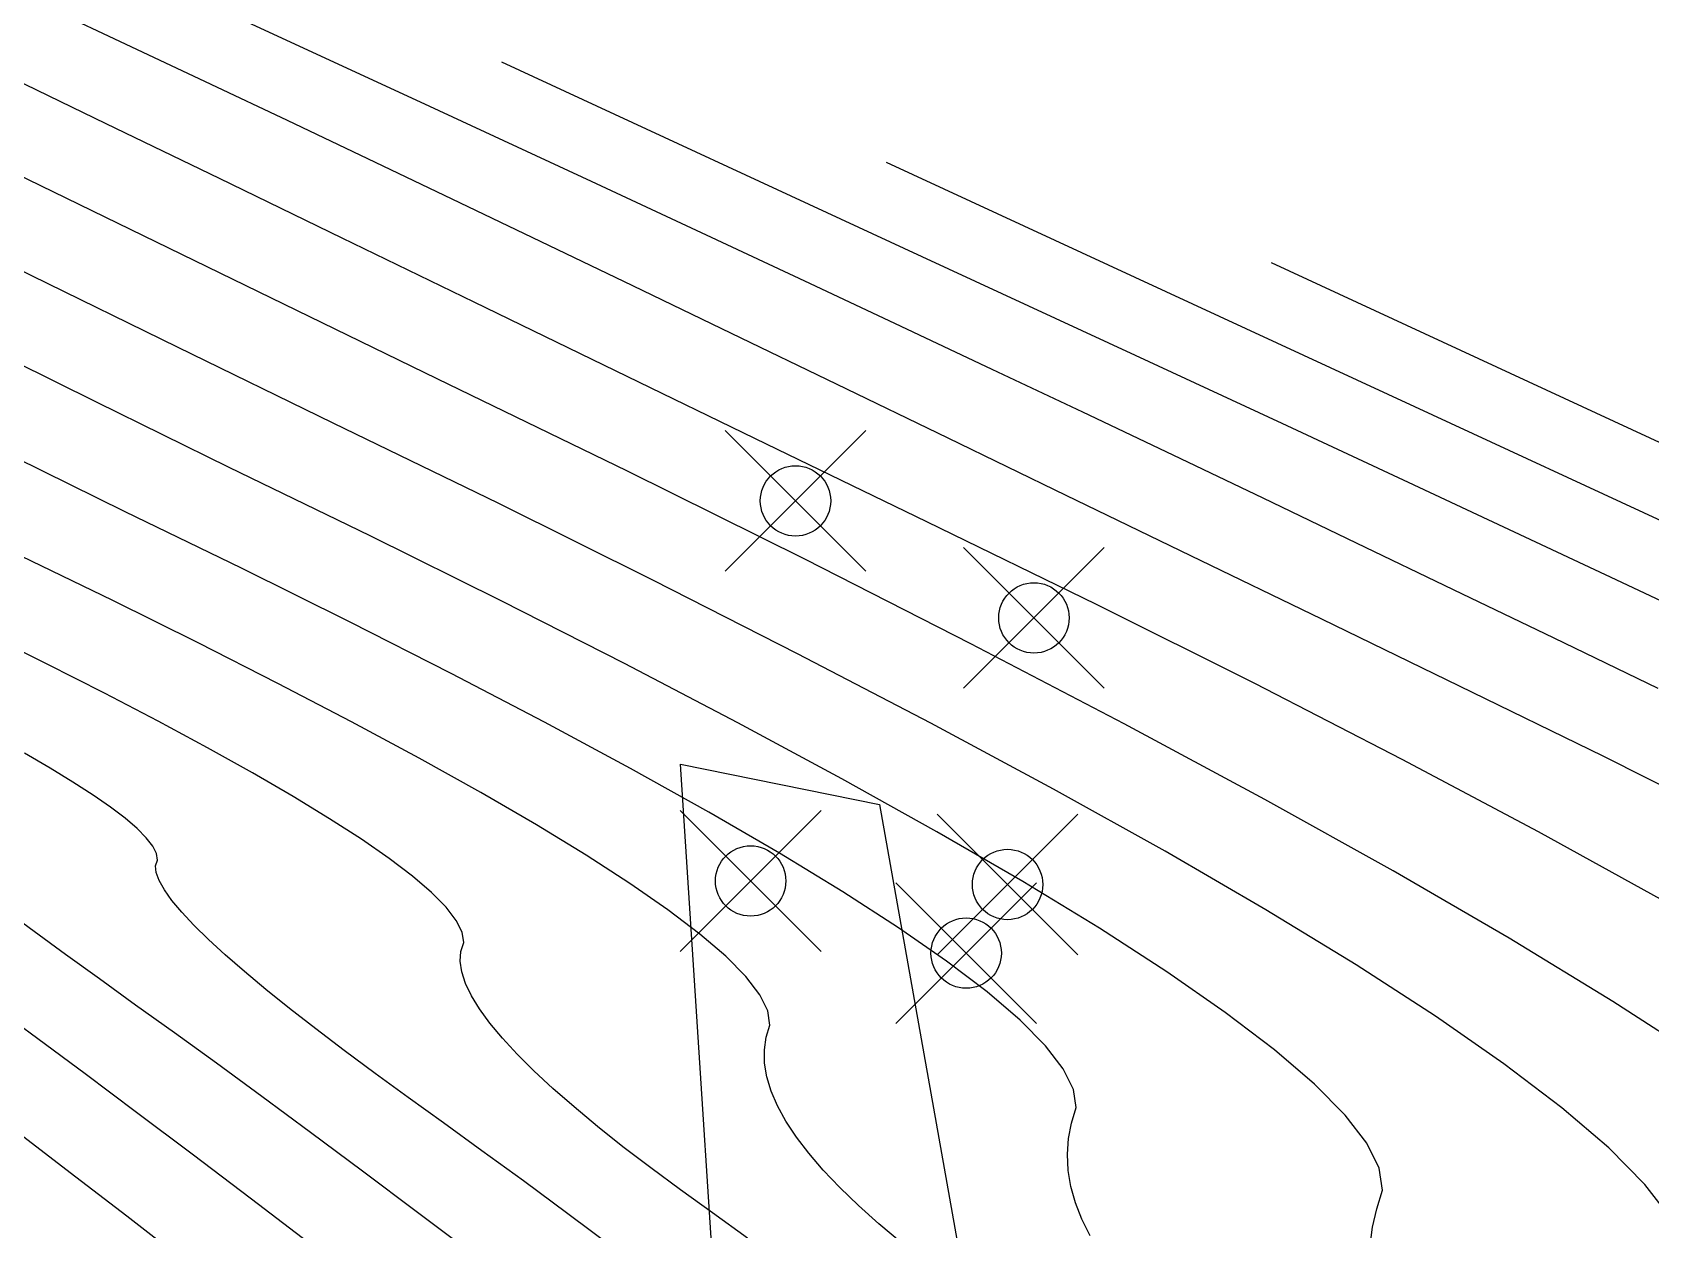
# Model space of a CAD drawing. Extents: x 83 to 1412852, y -76 to 4931706.
# Drawn here: x 1412649.64 to 1412668.03, y 4931567.69 to 4931581.3 of the extents above; entities that cross this region are included whole.
import ezdxf

# ---------------------------------------------------------------- set-up
doc = ezdxf.new("R2010")
doc.units = 0
doc.header["$MEASUREMENT"] = 0
doc.header["$PDMODE"] = 35
doc.header["$PDSIZE"] = 0.8
doc.layers.get('0').update_dxf_attribs({"color": 1, "linetype": 'CONTINUOUS'})
doc.layers.add('Ground topo-Rev01', color=1, linetype='CONTINUOUS')
doc.layers.add('New scratch layer', color=1, linetype='CONTINUOUS')

msp = doc.modelspace()

# ---------------------------------------------------------------- linework, layer by layer
for points in [[(1412668.116, 4931573.837), (1412666.933, 4931574.408), (1412665.79, 4931574.959), (1412664.687, 4931575.489), (1412663.624, 4931575.999), (1412662.601, 4931576.488), (1412661.574, 4931576.977), (1412660.544, 4931577.465), (1412659.51, 4931577.953), (1412658.472, 4931578.441), (1412657.299, 4931578.99), (1412655.991, 4931579.599), (1412654.153, 4931580.451), (1412650.601, 4931582.095)], [(1412668.254, 4931567.825), (1412667.965, 4931568.199), (1412667.553, 4931568.616), (1412667.019, 4931569.073), (1412666.362, 4931569.573), (1412665.583, 4931570.114), (1412664.681, 4931570.697), (1412663.657, 4931571.321), (1412662.51, 4931571.987), (1412661.241, 4931572.694), (1412659.849, 4931573.443), (1412658.334, 4931574.233), (1412656.697, 4931575.065), (1412654.937, 4931575.939), (1412653.055, 4931576.854), (1412651.286, 4931577.718), (1412649.631, 4931578.529), (1412648.09, 4931579.289), (1412646.662, 4931579.997), (1412645.347, 4931580.653), (1412644.146, 4931581.258), (1412643.059, 4931581.81)], [(1412668.634, 4931569.612), (1412667.598, 4931570.281), (1412666.421, 4931570.998), (1412665.103, 4931571.764), (1412663.644, 4931572.577), (1412662.044, 4931573.437), (1412660.303, 4931574.346), (1412658.422, 4931575.302), (1412656.4, 4931576.306), (1412654.236, 4931577.358), (1412652.208, 4931578.345), (1412650.315, 4931579.266), (1412648.556, 4931580.122), (1412646.932, 4931580.913), (1412645.443, 4931581.639)], [(1412669.018, 4931572.301), (1412667.491, 4931573.069), (1412665.855, 4931573.865), (1412664.292, 4931574.624), (1412662.803, 4931575.347), (1412661.387, 4931576.033), (1412660.045, 4931576.683), (1412658.777, 4931577.296), (1412657.582, 4931577.873), (1412656.46, 4931578.414), (1412655.412, 4931578.918), (1412654.409, 4931579.399), (1412653.451, 4931579.857), (1412652.537, 4931580.292), (1412651.669, 4931580.703), (1412650.759, 4931581.131), (1412649.807, 4931581.576)], [(1412668.175, 4931571.425), (1412666.754, 4931572.209), (1412665.206, 4931573.032), (1412663.532, 4931573.893), (1412661.73, 4931574.792), (1412659.802, 4931575.73), (1412657.981, 4931576.615), (1412656.266, 4931577.448), (1412654.659, 4931578.229), (1412653.158, 4931578.957), (1412651.764, 4931579.634), (1412650.477, 4931580.257), (1412649.297, 4931580.829), (1412648.224, 4931581.348)], [(1412668.739, 4931574.554), (1412667.637, 4931575.073), (1412666.483, 4931575.615), (1412665.276, 4931576.18), (1412663.84, 4931576.848), (1412662.175, 4931577.622), (1412659.751, 4931578.745), (1412654.973, 4931580.955)], [(1412668.36, 4931575.644), (1412665.348, 4931577.039), (1412659.346, 4931579.815)], [(1412690.533, 4931566.177), (1412690.066, 4931566.404), (1412689.538, 4931566.659), (1412688.951, 4931566.94), (1412688.303, 4931567.249), (1412687.596, 4931567.584), (1412686.828, 4931567.947), (1412686.001, 4931568.337), (1412685.113, 4931568.753), (1412684.166, 4931569.197), (1412683.069, 4931569.709), (1412681.823, 4931570.29), (1412680.428, 4931570.939), (1412678.883, 4931571.656), (1412676.922, 4931572.565), (1412674.544, 4931573.667), (1412670.946, 4931575.332), (1412663.719, 4931578.675)], [(1412664.841, 4931567.505), (1412664.869, 4931567.714), (1412664.916, 4931567.925), (1412664.983, 4931568.137), (1412664.945, 4931568.385), (1412664.804, 4931568.669), (1412664.558, 4931568.987), (1412664.208, 4931569.342), (1412663.753, 4931569.731), (1412663.195, 4931570.156), (1412662.532, 4931570.616), (1412661.765, 4931571.112), (1412660.893, 4931571.643), (1412659.918, 4931572.209), (1412658.838, 4931572.811), (1412657.653, 4931573.448), (1412656.365, 4931574.121), (1412654.972, 4931574.829), (1412653.475, 4931575.572), (1412651.874, 4931576.351), (1412650.365, 4931577.091), (1412648.948, 4931577.793)], [(1412661.661, 4931567.617), (1412661.566, 4931567.806), (1412661.492, 4931567.993), (1412661.44, 4931568.178), (1412661.41, 4931568.361), (1412661.4, 4931568.543), (1412661.413, 4931568.722), (1412661.446, 4931568.899), (1412661.501, 4931569.075), (1412661.471, 4931569.279), (1412661.354, 4931569.513), (1412661.151, 4931569.776), (1412660.863, 4931570.068), (1412660.488, 4931570.389), (1412660.027, 4931570.739), (1412659.481, 4931571.119), (1412658.848, 4931571.527), (1412658.13, 4931571.965), (1412657.325, 4931572.432), (1412656.435, 4931572.929), (1412655.458, 4931573.454), (1412654.396, 4931574.008), (1412653.247, 4931574.592), (1412652.013, 4931575.205), (1412650.692, 4931575.847), (1412649.443, 4931576.464)], [(1412659.516, 4931567.536), (1412659.259, 4931567.752), (1412659.025, 4931567.961), (1412658.814, 4931568.165), (1412658.626, 4931568.363), (1412658.462, 4931568.555), (1412658.32, 4931568.74), (1412658.202, 4931568.92), (1412658.106, 4931569.094), (1412658.034, 4931569.262), (1412657.985, 4931569.424), (1412657.959, 4931569.58), (1412657.956, 4931569.73), (1412657.977, 4931569.874), (1412658.02, 4931570.012), (1412657.996, 4931570.173), (1412657.904, 4931570.357), (1412657.745, 4931570.564), (1412657.517, 4931570.794), (1412657.222, 4931571.047), (1412656.86, 4931571.322), (1412656.429, 4931571.621), (1412655.932, 4931571.943), (1412655.366, 4931572.288), (1412654.732, 4931572.655), (1412654.031, 4931573.046), (1412653.263, 4931573.459), (1412652.426, 4931573.896), (1412651.522, 4931574.356), (1412650.55, 4931574.838), (1412649.511, 4931575.343)], [(1412657.763, 4931567.591), (1412657.368, 4931567.877), (1412657.003, 4931568.138), (1412656.664, 4931568.388), (1412656.349, 4931568.629), (1412656.058, 4931568.86), (1412655.793, 4931569.081), (1412655.552, 4931569.291), (1412655.336, 4931569.492), (1412655.145, 4931569.683), (1412654.979, 4931569.863), (1412654.837, 4931570.034), (1412654.72, 4931570.195), (1412654.628, 4931570.346), (1412654.561, 4931570.486), (1412654.518, 4931570.617), (1412654.5, 4931570.738), (1412654.507, 4931570.848), (1412654.539, 4931570.949), (1412654.521, 4931571.067), (1412654.454, 4931571.201), (1412654.338, 4931571.352), (1412654.172, 4931571.52), (1412653.957, 4931571.704), (1412653.692, 4931571.905), (1412653.378, 4931572.124), (1412653.015, 4931572.358), (1412652.602, 4931572.61), (1412652.14, 4931572.878), (1412651.628, 4931573.163), (1412651.067, 4931573.465), (1412650.457, 4931573.784), (1412649.797, 4931574.119), (1412649.088, 4931574.471)], [(1412656.261, 4931567.464), (1412655.722, 4931567.866), (1412655.217, 4931568.24), (1412654.746, 4931568.584), (1412654.309, 4931568.901), (1412653.907, 4931569.189), (1412653.531, 4931569.462), (1412653.181, 4931569.722), (1412652.858, 4931569.968), (1412652.561, 4931570.2), (1412652.29, 4931570.417), (1412652.046, 4931570.621), (1412651.829, 4931570.811), (1412651.637, 4931570.986), (1412651.473, 4931571.148), (1412651.334, 4931571.296), (1412651.222, 4931571.429), (1412651.137, 4931571.549), (1412651.077, 4931571.654), (1412651.044, 4931571.746), (1412651.038, 4931571.823), (1412651.058, 4931571.887), (1412651.047, 4931571.961), (1412651.005, 4931572.045), (1412650.931, 4931572.14), (1412650.827, 4931572.246), (1412650.691, 4931572.362), (1412650.525, 4931572.489), (1412650.327, 4931572.626), (1412650.098, 4931572.774), (1412649.838, 4931572.932), (1412649.547, 4931573.101)], [(1412654.679, 4931567.38), (1412654.014, 4931567.882), (1412653.387, 4931568.353), (1412652.797, 4931568.792), (1412652.244, 4931569.201), (1412651.729, 4931569.578), (1412651.251, 4931569.924), (1412650.81, 4931570.239), (1412650.398, 4931570.536), (1412650.013, 4931570.815), (1412649.657, 4931571.076), (1412649.329, 4931571.319)], [(1412668.55, 4931555.679), (1412667.833, 4931556.144), (1412667.065, 4931556.662), (1412666.245, 4931557.232), (1412665.374, 4931557.854), (1412664.451, 4931558.529), (1412663.477, 4931559.256), (1412662.451, 4931560.035), (1412661.374, 4931560.867), (1412660.245, 4931561.751), (1412659.162, 4931562.598), (1412658.124, 4931563.408), (1412657.131, 4931564.18), (1412656.184, 4931564.915), (1412655.282, 4931565.613), (1412654.425, 4931566.274), (1412653.614, 4931566.898), (1412652.848, 4931567.484), (1412652.127, 4931568.033), (1412651.452, 4931568.545), (1412650.822, 4931569.019), (1412650.237, 4931569.457), (1412649.698, 4931569.857), (1412649.204, 4931570.22)], [(1412668.488, 4931554.656), (1412667.825, 4931555.046), (1412667.107, 4931555.491), (1412666.334, 4931555.993), (1412665.504, 4931556.552), (1412664.619, 4931557.167), (1412663.679, 4931557.839), (1412662.683, 4931558.567), (1412661.631, 4931559.351), (1412660.524, 4931560.193), (1412659.362, 4931561.09), (1412658.143, 4931562.045), (1412656.989, 4931562.948), (1412655.899, 4931563.8), (1412654.874, 4931564.601), (1412653.912, 4931565.351), (1412653.015, 4931566.05), (1412652.182, 4931566.697), (1412651.413, 4931567.294), (1412650.709, 4931567.839), (1412650.068, 4931568.334), (1412649.492, 4931568.777)]]:
    msp.add_lwpolyline(points)
at = {"layer": 'Ground topo-Rev01', "color": 7}
for p in [(1412658.31, 4931575.97, 60.23), (1412661.02, 4931574.64, 60.57), (1412657.8, 4931571.65, 62.06), (1412660.72, 4931571.61, 61.92), (1412660.25, 4931570.83, 62.2)]:
    msp.add_point(p, dxfattribs=at)
at = {"layer": 'New scratch layer', "color": 7, "linetype": 'Continuous', "flags": 128}
msp.add_lwpolyline([(1412657.004, 4931572.978), (1412659.264, 4931572.519), (1412662.054, 4931556.84), (1412659.19, 4931556.64), (1412658.417, 4931558.394), (1412657.569, 4931564.256), (1412657.004, 4931572.978)], close=True, dxfattribs=at)

doc.saveas('drawing.dxf')
